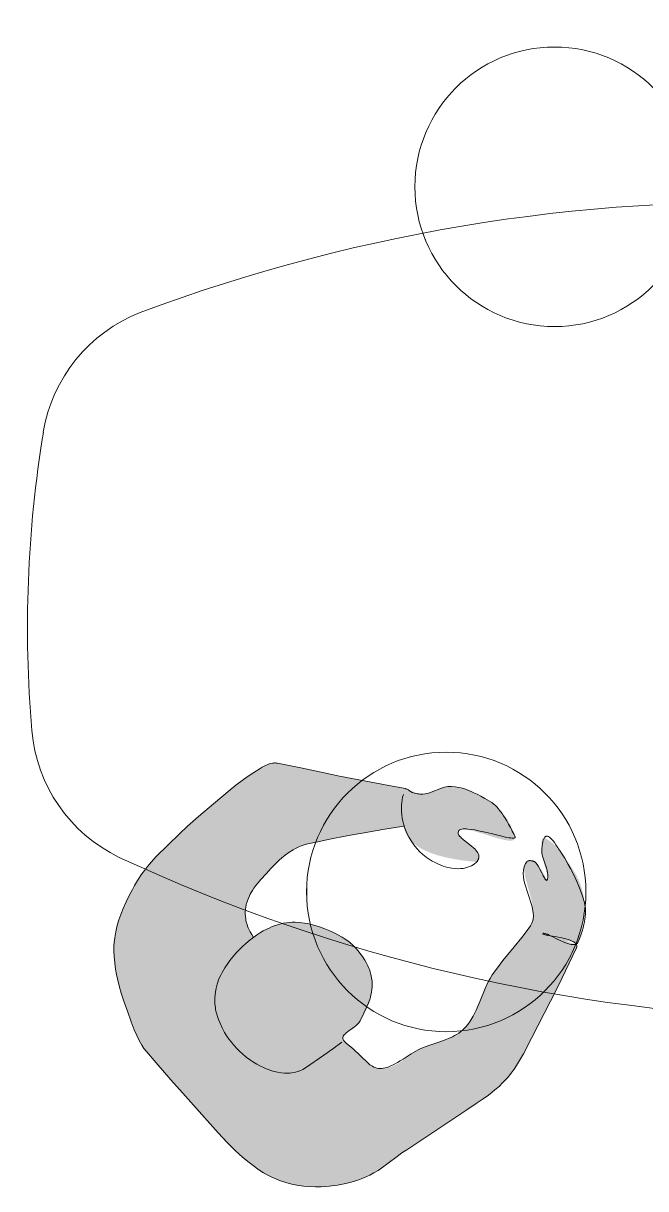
# Model space of a CAD drawing. Header units: millimetres. Extents: x 17924 to 83548, y -4690 to 56252.
# Drawn here: x 79617 to 80420, y 38852 to 40353 of the extents above; entities that cross this region are included whole.
import ezdxf

# ---------------------------------------------------------------- set-up
doc = ezdxf.new("R2010")
doc.units = ezdxf.units.MM
doc.header["$MEASUREMENT"] = 0
for name, color, linetype, lineweight in [('FURN-FREE', 1, 'Continuous', 0), ('PRES-FILL', 7, 'Continuous', 0), ('PRES-PEOP', 42, 'Continuous', 0)]:
    doc.layers.add(name, color=color, linetype=linetype, lineweight=lineweight)

msp = doc.modelspace()

# ---------------------------------------------------------------- linework, layer by layer
at = {"layer": 'FURN-FREE', "extrusion": (0, 0, -1)}
for centre, radius, start, end in [((-79840.6, 39793.6), 200, 9.3111, 68.7542), ((-81179.6, 39574.1), 1556.8, 355.1154, 9.3111), ((-79827.7, 39458.6), 200, 295.6723, 355.1154)]:
    msp.add_arc(centre, radius, start, end, dxfattribs=at)

# ---------------------------------------------------------------- wipeouts: each hides what was drawn before it
at = {"lineweight": 0}
for points in [[(80326.4, 40316.2), (80291.5, 40317.5), (80292.8, 40352.5), (80327.8, 40351.2)], [(80139.2, 40075.9), (80155.5, 40044.9), (80124.6, 40028.6), (80108.2, 40059.6)], [(80186.9, 39408), (80151.9, 39409.3), (80153.2, 39444.3), (80188.2, 39442.9)], [(79999.6, 39167.7), (80015.9, 39136.7), (79985, 39120.4), (79968.7, 39151.3)], [(80301.3, 39125.7), (80320, 39155.3), (80349.6, 39136.6), (80331, 39107)]]:
    msp.add_wipeout(points, dxfattribs=at).dxf.layer = 'FURN-FREE'

# ---------------------------------------------------------------- next in the draw order: wipeouts: each hides what was drawn before it
for points in [[(80122.3, 40148.9), (80122.2, 40137.6), (80122.9, 40126.3), (80124.2, 40115.1), (80126.2, 40104), (80129, 40093), (80132.4, 40082.2), (80136.5, 40071.7), (80141.2, 40061.4), (80146.6, 40051.5), (80152.6, 40041.9), (80159.2, 40032.7), (80166.3, 40023.9), (80174, 40015.6), (80182.2, 40007.8), (80190.8, 40000.6), (80199.9, 39993.9), (80209.4, 39987.7), (80219.3, 39982.2), (80229.5, 39977.3), (80240, 39973.1), (80250.7, 39969.5), (80261.7, 39966.6), (80272.7, 39964.4), (80284, 39962.9), (80295.2, 39962.1), (80306.5, 39962), (80317.8, 39962.7), (80329.1, 39964), (80340.2, 39966.1), (80351.2, 39968.8), (80361.9, 39972.2), (80372.5, 39976.3), (80382.7, 39981), (80392.7, 39986.4), (80402.3, 39992.4), (80411.5, 39999), (80420.2, 40006.1), (80428.5, 40013.8), (80436.3, 40022), (80443.6, 40030.6), (80450.3, 40039.7), (80456.5, 40049.3), (80462, 40059.1), (80466.9, 40069.3), (80471.1, 40079.8), (80474.7, 40090.5), (80477.6, 40101.5), (80479.8, 40112.6), (80481.3, 40123.8), (80482.1, 40135), (80482.1, 40146.4), (80481.5, 40157.6), (80480.2, 40168.9), (80478.1, 40180), (80475.4, 40191), (80472, 40201.7), (80467.9, 40212.3), (80463.2, 40222.6), (80457.8, 40232.5), (80451.8, 40242.1), (80445.2, 40251.3), (80438.1, 40260.1), (80430.4, 40268.4), (80422.2, 40276.2), (80413.5, 40283.4), (80404.4, 40290.1), (80394.9, 40296.3), (80385.1, 40301.8), (80374.9, 40306.7), (80364.4, 40310.9), (80353.7, 40314.5), (80342.7, 40317.4), (80331.6, 40319.6), (80320.4, 40321.1), (80309.1, 40321.9), (80297.8, 40321.9), (80286.5, 40321.3), (80275.3, 40320), (80264.2, 40317.9), (80253.2, 40315.2), (80242.4, 40311.8), (80231.9, 40307.7), (80221.6, 40303), (80211.7, 40297.6), (80202.1, 40291.6), (80192.9, 40285), (80184.1, 40277.9), (80175.8, 40270.2), (80168, 40262), (80160.8, 40253.3), (80154, 40244.2), (80147.9, 40234.7), (80142.4, 40224.9), (80137.5, 40214.7), (80133.3, 40204.2), (80129.7, 40193.5), (80126.8, 40182.5), (80124.6, 40171.4)], [(79982.7, 39240.7), (79982.7, 39229.4), (79983.3, 39218.1), (79984.6, 39206.9), (79986.7, 39195.8), (79989.4, 39184.8), (79992.8, 39174), (79996.9, 39163.5), (80001.6, 39153.2), (80007, 39143.3), (80013, 39133.7), (80019.6, 39124.5), (80026.7, 39115.7), (80034.4, 39107.4), (80042.6, 39099.6), (80051.3, 39092.3), (80060.4, 39085.6), (80069.9, 39079.5), (80079.7, 39074), (80089.9, 39069.1), (80100.4, 39064.8), (80111.1, 39061.3), (80122.1, 39058.4), (80133.2, 39056.2), (80144.4, 39054.7), (80155.7, 39053.9), (80167, 39053.8), (80178.3, 39054.4), (80189.5, 39055.8), (80200.6, 39057.8), (80211.6, 39060.6), (80222.4, 39064), (80232.9, 39068.1), (80243.2, 39072.8), (80253.1, 39078.2), (80262.7, 39084.2), (80271.9, 39090.7), (80280.7, 39097.9), (80289, 39105.6), (80296.8, 39113.8), (80304, 39122.4), (80310.7, 39131.5), (80316.9, 39141), (80322.4, 39150.9), (80327.3, 39161.1), (80331.5, 39171.6), (80335.1, 39182.3), (80338, 39193.2), (80340.2, 39204.3), (80341.7, 39215.5), (80342.5, 39226.8), (80342.6, 39238.1), (80341.9, 39249.4), (80340.6, 39260.6), (80338.6, 39271.8), (80335.8, 39282.7), (80332.4, 39293.5), (80328.3, 39304.1), (80323.6, 39314.3), (80318.2, 39324.3), (80312.2, 39333.9), (80305.6, 39343.1), (80298.5, 39351.8), (80290.8, 39360.1), (80282.6, 39367.9), (80274, 39375.2), (80264.9, 39381.9), (80255.4, 39388), (80245.5, 39393.6), (80235.3, 39398.4), (80224.8, 39402.7), (80214.1, 39406.2), (80203.1, 39409.1), (80192, 39411.3), (80180.8, 39412.8), (80169.6, 39413.6), (80158.3, 39413.7), (80147, 39413.1), (80135.7, 39411.7), (80124.6, 39409.7), (80113.6, 39407), (80102.9, 39403.6), (80092.3, 39399.5), (80082, 39394.7), (80072.1, 39389.4), (80062.5, 39383.4), (80053.3, 39376.8), (80044.5, 39369.6), (80036.3, 39362), (80028.5, 39353.8), (80021.2, 39345.1), (80014.5, 39336), (80008.3, 39326.5), (80002.8, 39316.6), (79997.9, 39306.4), (79993.7, 39296), (79990.1, 39285.2), (79987.2, 39274.3), (79985, 39263.2)]]:
    msp.add_wipeout(points, dxfattribs=at).dxf.layer = 'FURN-FREE'

# ---------------------------------------------------------------- next in the draw order: hatches: boundary and pattern name
at = {"layer": 'PRES-FILL'}
h = msp.add_hatch(color=256, dxfattribs=at)
edge = h.paths.add_edge_path(flags=16)
edge.add_spline(control_points=[(80329.6, 39167), (80327.2, 39169.1), (80322.1, 39170.2), (80316.3, 39171.1)], knot_values=[0, 0, 0, 0, 1, 1, 1, 1], degree=3, periodic=0)
edge.add_spline(control_points=[(80316.3, 39171.1), (80303.9, 39177.3), (80288.9, 39187.4), (80287.4, 39180.3), (80286, 39173.4), (80303.1, 39173), (80316.3, 39171.1)], knot_values=[0, 0, 0, 0, 0.509531, 0.509531, 0.509531, 1, 1, 1, 1], degree=3, periodic=0)
edge.add_spline(control_points=[(80316.3, 39171.1), (80321.6, 39168.4), (80326.5, 39166.5), (80329.6, 39167)], knot_values=[0, 0, 0, 0, 1, 1, 1, 1], degree=3, periodic=0)
edge.add_spline(control_points=[(80329.6, 39167), (80331, 39165.7), (80331.5, 39164), (80330.4, 39161.8), (80322.3, 39144.2), (80314, 39126.4), (80305.2, 39108.9), (80294.4, 39087.7), (80283.7, 39066.5), (80272.7, 39045.3), (80262.1, 39025.1), (80251.9, 39004.3), (80235.7, 38988.2), (80221.9, 38974.4), (80205.4, 38963.9), (80189.3, 38953.1), (80163.5, 38935.8), (80137.3, 38919.1), (80111.6, 38901.8), (80099, 38893.4), (80087.2, 38883.7), (80074.7, 38875.1), (80059.4, 38864.6), (80042.1, 38858.6), (80022.3, 38856.2), (79985.6, 38851.6), (79949.7, 38855.6), (79921.1, 38876), (79901.4, 38890), (79884.6, 38906.1), (79868.8, 38923.6), (79854.7, 38939.2), (79840.6, 38954.9), (79826.5, 38970.6), (79809.6, 38989.6), (79792.6, 39008.7), (79776.2, 39028.1), (79763.8, 39042.8), (79758.5, 39062), (79751.6, 39080.4), (79743, 39103.4), (79736, 39125.5), (79734.5, 39150.9), (79733, 39176), (79739.3, 39198.6), (79750, 39221.1), (79760.3, 39242.8), (79772.3, 39262.2), (79788.4, 39278.8), (79812, 39303.1), (79836.9, 39325.5), (79862.5, 39347.3), (79881.6, 39363.6), (79901.7, 39379), (79922.8, 39392.8), (79929.3, 39397.1), (79937.1, 39400.8), (79945, 39399.6), (79972.7, 39395.3), (79998.4, 39388.1), (80025.1, 39382.8), (80053.3, 39377.3), (80081.8, 39372.7), (80110, 39366.8), (80113.4, 39366.1), (80115.9, 39363.1), (80119.2, 39361.9), (80122.6, 39360.6), (80126.2, 39360.1), (80129.8, 39359.9), (80143.4, 39359.1), (80154.8, 39370.9), (80169.2, 39369.7), (80187.9, 39368.2), (80204.3, 39359.5), (80218.3, 39350.8), (80233.2, 39341.6), (80246.2, 39322.2), (80251.1, 39305.9), (80257.7, 39284.4), (80177.2, 39327.7), (80177.9, 39310.4), (80178.4, 39300.5), (80205.9, 39291.2), (80204.7, 39278.3), (80204.5, 39276.2), (80203.9, 39272.1), (80201.7, 39272.3), (80172, 39275.1), (80135.4, 39281), (80117.2, 39299.4), (80112.4, 39304.3), (80109.2, 39310.9), (80107.4, 39318.5)], knot_values=[0, 0, 0, 0, 0.004098, 0.004098, 0.004098, 0.036354, 0.036354, 0.036354, 0.07573, 0.07573, 0.07573, 0.113201, 0.113201, 0.113201, 0.145266, 0.145266, 0.145266, 0.196552, 0.196552, 0.196552, 0.221625, 0.221625, 0.221625, 0.252365, 0.252365, 0.252365, 0.309173, 0.309173, 0.309173, 0.348127, 0.348127, 0.348127, 0.382965, 0.382965, 0.382965, 0.425054, 0.425054, 0.425054, 0.456865, 0.456865, 0.456865, 0.496842, 0.496842, 0.496842, 0.536467, 0.536467, 0.536467, 0.574696, 0.574696, 0.574696, 0.630228, 0.630228, 0.630228, 0.671879, 0.671879, 0.671879, 0.684675, 0.684675, 0.684675, 0.729775, 0.729775, 0.729775, 0.777357, 0.777357, 0.777357, 0.783126, 0.783126, 0.783126, 0.789055, 0.789055, 0.789055, 0.811446, 0.811446, 0.811446, 0.840448, 0.840448, 0.840448, 0.871083, 0.871083, 0.871083, 0.911485, 0.911485, 0.911485, 0.934486, 0.934486, 0.934486, 0.938181, 0.938181, 0.938181, 0.987094, 0.987094, 0.987094, 1, 1, 1, 1], degree=3, periodic=0)
edge.add_line((80107.4, 39318.5), (80054.1, 39309.4))
edge.add_spline(control_points=[(80054.1, 39309.4), (80030.7, 39305.4), (80007.4, 39300.8), (79984.2, 39295.6), (79959.5, 39290.1), (79940.6, 39268.9), (79923.8, 39250), (79914.6, 39239.7), (79906.4, 39229.4), (79904.1, 39213.9), (79902.3, 39201.9), (79904.5, 39191.7), (79909.9, 39182.6)], knot_values=[0, 0, 0, 0, 0.324205, 0.324205, 0.324205, 0.66843, 0.66843, 0.66843, 0.855113, 0.855113, 0.855113, 1, 1, 1, 1], degree=3, periodic=0)
edge.add_line((79909.9, 39182.6), (79914.3, 39175.3))
edge.add_spline(control_points=[(79914.3, 39175.3), (79925.4, 39183.5), (79937.2, 39190.8), (79952.5, 39193.4), (79972.1, 39196.8), (79987.2, 39193.5), (80006, 39186.3), (80025.2, 39178.9), (80040.3, 39168.5), (80051.4, 39155), (80061.4, 39143), (80067.4, 39128.1), (80066.9, 39108.2), (80066.4, 39090.8), (80058.2, 39080.3), (80051.6, 39067.8), (80046.6, 39058.3), (80026.2, 39053), (80030, 39043), (80032, 39037.9), (80038.1, 39035.3), (80042.5, 39031.8), (80053.5, 39022.9), (80059.9, 39007.5), (80076.4, 39006.3), (80099.4, 39004.8), (80111.7, 39024.1), (80129.7, 39032), (80145.7, 39039.1), (80164.7, 39042.6), (80178.8, 39052.1), (80201.6, 39067.5), (80206.2, 39103.5), (80221.9, 39126.9), (80236.5, 39148.7), (80256.7, 39169), (80271.2, 39190.3), (80286, 39212.1), (80253, 39260.5), (80266.3, 39272.6), (80267.7, 39273.9), (80272.8, 39274), (80275.4, 39273.2), (80283.5, 39270.5), (80291.9, 39246.8), (80293, 39250.4), (80294.6, 39255.2), (80285.7, 39276.1), (80285.8, 39288.4), (80285.8, 39293.3), (80283.9, 39305.9), (80289.1, 39303.5), (80298.4, 39299.1), (80304.7, 39292.3), (80310.2, 39284.9), (80324, 39266.2), (80338.6, 39248), (80340.6, 39220.3), (80342, 39200.4), (80337.3, 39183.3), (80332.7, 39169.6), (80332.2, 39168), (80331.1, 39167.2), (80329.6, 39167)], knot_values=[0, 0, 0, 0, 0.044568, 0.044568, 0.044568, 0.101682, 0.101682, 0.101682, 0.159954, 0.159954, 0.159954, 0.212108, 0.212108, 0.212108, 0.25772, 0.25772, 0.25772, 0.292514, 0.292514, 0.292514, 0.310285, 0.310285, 0.310285, 0.355053, 0.355053, 0.355053, 0.417583, 0.417583, 0.417583, 0.47369, 0.47369, 0.47369, 0.564976, 0.564976, 0.564976, 0.649839, 0.649839, 0.649839, 0.736981, 0.736981, 0.736981, 0.746599, 0.746599, 0.746599, 0.777051, 0.777051, 0.777051, 0.817948, 0.817948, 0.817948, 0.83422, 0.83422, 0.83422, 0.863911, 0.863911, 0.863911, 0.939425, 0.939425, 0.939425, 0.993629, 0.993629, 0.993629, 1, 1, 1, 1], degree=3, periodic=0)

# ---------------------------------------------------------------- next in the draw order: linework, layer by layer
at = {"layer": 'FURN-FREE', "lineweight": 0}
for centre in [(80302.2, 40142), (80162.6, 39233.8)]:
    msp.add_circle(centre, 180, dxfattribs=at)
at = {"layer": 'FURN-FREE', "extrusion": (0, 0, -1)}
for centre, start, end in [((-80553.5, 37881.7), 69.4801, 92.9392), ((-80686, 41309.8), 271.4874, 294.9465)]:
    msp.add_arc(centre, 2240.5, start, end, dxfattribs=at)
at = {"layer": 'PRES-PEOP', "flags": 128}
for points in [[(80107.4, 39359.3), (80106.4, 39355.7), (80105.7, 39352.3), (80105.2, 39349.1), (80104.9, 39346), (80104.8, 39343.2), (80104.8, 39337.7), (80105.3, 39332.9), (80105.9, 39328.6), (80106.7, 39324.9), (80107.5, 39321.6), (80109.3, 39316), (80110.9, 39311.8), (80112.3, 39308.6), (80114.6, 39304), (80117.2, 39299.4), (80120.7, 39294.3), (80124.5, 39289.6), (80128.5, 39285.5), (80132.6, 39281.9), (80136.7, 39278.7), (80140.7, 39276), (80144.5, 39273.6), (80148.3, 39271.6), (80151.8, 39269.8), (80158.6, 39267.1), (80164.6, 39265.3), (80169.9, 39264.3), (80174.4, 39263.8), (80178.2, 39263.6), (80181.6, 39263.8), (80184.4, 39264.1), (80189.2, 39265.1), (80192.6, 39266.4), (80195.1, 39267.5), (80198.5, 39269.7), (80201.7, 39272.3), (80202, 39272.6), (80202.3, 39272.9), (80202.5, 39273.2), (80202.7, 39273.5), (80203.1, 39274.1), (80203.4, 39274.6), (80203.6, 39275.1), (80203.8, 39275.5), (80204.1, 39276.2), (80204.3, 39276.8), (80204.4, 39277.2), (80204.5, 39277.8), (80204.7, 39278.3), (80204.8, 39279.4), (80204.8, 39280.4), (80204.6, 39281.4), (80204.3, 39282.4), (80203.9, 39283.3), (80203.4, 39284.2), (80202.2, 39286), (80200.8, 39287.6), (80199.3, 39289.2), (80197.8, 39290.6), (80194.6, 39293.2), (80188.7, 39297.8), (80186.6, 39299.5), (80184.8, 39300.9), (80183.4, 39302.1), (80182.2, 39303.2), (80181.3, 39304.2), (80179.9, 39305.8), (80179, 39306.9), (80178.5, 39307.8), (80178.1, 39309.1), (80178, 39309.7), (80177.9, 39310.4), (80178.2, 39311.8), (80178.9, 39312.8), (80180, 39313.6), (80181.3, 39314.2), (80182.8, 39314.6), (80184.6, 39314.9), (80186.5, 39314.9), (80188.5, 39314.9), (80190.6, 39314.8), (80195, 39314.3), (80199.6, 39313.6), (80204, 39312.7), (80212.8, 39310.7), (80220.6, 39308.9), (80227.3, 39307.2), (80232.8, 39305.9), (80237.2, 39304.8), (80240.8, 39304.1), (80243.6, 39303.6), (80245.7, 39303.3), (80247.4, 39303.1), (80248.6, 39303.1), (80249.6, 39303.1), (80250.8, 39303.4), (80251.4, 39303.8), (80251.6, 39304.1), (80251.6, 39304.9), (80251.1, 39305.9), (80250, 39307.8), (80248.8, 39309.9), (80247.7, 39312.1), (80246.5, 39314.4), (80245.3, 39316.6), (80243, 39321.1), (80240.7, 39325.2), (80238.5, 39328.8), (80236.5, 39332), (80234.6, 39334.8), (80231, 39339.5), (80228.2, 39342.8), (80225.9, 39345), (80224.1, 39346.7), (80221.3, 39348.9), (80218.3, 39350.8), (80212.3, 39354.3), (80207, 39357.2), (80202.3, 39359.6), (80198.3, 39361.6), (80194.7, 39363.2), (80191.6, 39364.5), (80186.1, 39366.5), (80181.9, 39367.7), (80178.8, 39368.4), (80174, 39369.2), (80169.2, 39369.7), (80166.8, 39369.7), (80164.5, 39369.5), (80162.3, 39369.1), (80160.3, 39368.6), (80156.5, 39367.4), (80143.1, 39362.3), (80139.8, 39361.2), (80137.3, 39360.6), (80135.4, 39360.2), (80132.6, 39359.9), (80131.2, 39359.8), (80129.8, 39359.9), (80128.5, 39359.9), (80127.3, 39360.1), (80126.3, 39360.2), (80125.4, 39360.3), (80123.9, 39360.6), (80122.7, 39360.8), (80121.8, 39361.1), (80120.5, 39361.5), (80119.2, 39361.9), (80118.6, 39362.2), (80118, 39362.4), (80117.5, 39362.7), (80116.6, 39363.3), (80115, 39364.3), (80113.8, 39365.1), (80112.9, 39365.7), (80112.2, 39366), (80111.7, 39366.3), (80110.8, 39366.6), (80110.4, 39366.7), (80110, 39366.8), (80088.8, 39371), (80056.9, 39376.9), (80025.1, 39382.8), (80005.1, 39387), (79975, 39393.6), (79960, 39396.7), (79945, 39399.6), (79943.6, 39399.8), (79942.2, 39399.9), (79941, 39399.9), (79939.8, 39399.8), (79938.7, 39399.7), (79936.7, 39399.3), (79934.9, 39398.8), (79933.4, 39398.2), (79932, 39397.7), (79929.7, 39396.7), (79927.9, 39395.8), (79925.3, 39394.4), (79922.8, 39392.8), (79914.4, 39387.5), (79907.3, 39382.8), (79901.4, 39378.6), (79891.4, 39371.1), (79884.1, 39365.3), (79873.3, 39356.4), (79862.5, 39347.3), (79843.3, 39330.8), (79829.3, 39318.3), (79818.9, 39308.7), (79803.6, 39294.1), (79788.4, 39278.8), (79782.5, 39272.4), (79777.7, 39266.7), (79773.7, 39261.5), (79770.4, 39256.9), (79764.8, 39248.6), (79760.9, 39242.1), (79758.1, 39237.1), (79754, 39229.3), (79750, 39221.1), (79746.1, 39212.3), (79743.1, 39204.7), (79740.8, 39197.9), (79739, 39192.1), (79737.7, 39186.9), (79736.7, 39182.4), (79735.3, 39174.5), (79734.6, 39168.6), (79734.3, 39164.1), (79734.2, 39157.5), (79734.5, 39150.9), (79735.4, 39142), (79736.5, 39134.3), (79737.7, 39127.6), (79739, 39121.7), (79741.6, 39111.3), (79743.8, 39103.6), (79747.5, 39092), (79751.6, 39080.4), (79756.7, 39066.4), (79760.5, 39056.1), (79763.7, 39048.7), (79766.3, 39043.2), (79768.5, 39039.3), (79770.2, 39036.4), (79773, 39032.2), (79776.2, 39028.1), (79788.6, 39013.5), (79807.5, 38992), (79826.5, 38970.6), (79847.6, 38947.1), (79868.8, 38923.6), (79874.7, 38917.1), (79879.9, 38911.6), (79889.3, 38902.2), (79896.5, 38895.4), (79902.2, 38890.4), (79906.7, 38886.7), (79913.7, 38881.3), (79921.1, 38876), (79926.9, 38872.2), (79932.5, 38869), (79937.8, 38866.3), (79943, 38864.1), (79947.8, 38862.2), (79957, 38859.2), (79965.2, 38857.2), (79972.4, 38855.8), (79978.7, 38854.9), (79984.3, 38854.4), (79993.9, 38854), (80001.2, 38854), (80011.8, 38854.8), (80022.3, 38856.2), (80028.9, 38857.4), (80034.9, 38858.7), (80040, 38860), (80044.5, 38861.3), (80048.5, 38862.5), (80055.3, 38865), (80060.3, 38867.2), (80064, 38868.9), (80069.4, 38871.9), (80074.7, 38875.1), (80079.5, 38878.4), (80087.7, 38884.3), (80099.5, 38893.2), (80105.5, 38897.6), (80111.6, 38901.8), (80150.4, 38927.5), (80189.3, 38953.1), (80201.3, 38961.2), (80210.3, 38967.4), (80216.9, 38972.1), (80221.8, 38975.9), (80225.4, 38978.8), (80230.6, 38983.4), (80235.7, 38988.2), (80238.7, 38991.3), (80241.4, 38994.3), (80246.1, 39000.2), (80250, 39005.4), (80253.2, 39010.2), (80258.4, 39018.8), (80262.1, 39025.3), (80272.7, 39045.3), (80289, 39077.1), (80305.2, 39108.9), (80311.7, 39122.1), (80321.2, 39142), (80330.4, 39161.8), (80330.9, 39163), (80331, 39164.2), (80330.8, 39165.3), (80330.4, 39166.2), (80329.8, 39167.1), (80329, 39167.9), (80328.1, 39168.7), (80327.1, 39169.4), (80325.9, 39170), (80324.8, 39170.6), (80322.2, 39171.7), (80319.6, 39172.6), (80316.9, 39173.3), (80311.6, 39174.6), (80306.9, 39175.6), (80302.8, 39176.3), (80299.4, 39176.9), (80296.6, 39177.4), (80294.4, 39177.7), (80292.6, 39178.1), (80291.2, 39178.3), (80290.1, 39178.6), (80289.3, 39178.8), (80288.7, 39179), (80287.9, 39179.3), (80287.4, 39179.5), (80287.2, 39179.7), (80287.2, 39180), (80287.4, 39180.3), (80287.9, 39180.5), (80288.5, 39180.5), (80289.2, 39180.4), (80290.1, 39180.3), (80291, 39180), (80292, 39179.6), (80293.1, 39179.2), (80295.4, 39178.1), (80297.7, 39177), (80300.1, 39175.9), (80304.9, 39173.5), (80309.3, 39171.4), (80313.1, 39169.7), (80316.4, 39168.4), (80319.2, 39167.4), (80321.6, 39166.7), (80323.5, 39166.3), (80325.1, 39166.1), (80326.4, 39166), (80327.5, 39166.1), (80328.4, 39166.2), (80329.8, 39166.6), (80330.7, 39167.1), (80331.4, 39167.6), (80332.1, 39168.5), (80332.7, 39169.6), (80333.9, 39172.4), (80335.9, 39178), (80337.6, 39183.1), (80339, 39187.7), (80340, 39191.9), (80340.8, 39195.5), (80341.3, 39198.7), (80341.7, 39201.6), (80342, 39206.4), (80342.1, 39210), (80341.9, 39212.7), (80341.4, 39216.6), (80340.6, 39220.3), (80338.1, 39228.5), (80335.6, 39235.6), (80333.2, 39241.9), (80330.9, 39247.3), (80326.5, 39256.8), (80322.9, 39263.8), (80319.9, 39269.1), (80315.3, 39277.1), (80310.2, 39284.9), (80309.7, 39285.8), (80308.5, 39287.5), (80307.4, 39289.2), (80306.3, 39291), (80304, 39294.3), (80302, 39297.3), (80300.2, 39299.6), (80299.4, 39300.6), (80298.6, 39301.5), (80297.9, 39302.2), (80296.6, 39303.5), (80295.5, 39304.4), (80294.6, 39305), (80293.8, 39305.4), (80293.1, 39305.6), (80292.5, 39305.7), (80292, 39305.7), (80291.6, 39305.7), (80290.9, 39305.4), (80290.4, 39305.1), (80290.1, 39304.8), (80289.5, 39304.2), (80289.1, 39303.5), (80288.6, 39302.5), (80288.2, 39301.7), (80287.9, 39300.9), (80287.3, 39299.3), (80287, 39298), (80286.7, 39296.8), (80286.5, 39295.8), (80286.2, 39293.9), (80286.1, 39292.5), (80285.9, 39290.5), (80285.8, 39288.4), (80285.8, 39286.1), (80286, 39283.8), (80286.3, 39281.7), (80286.8, 39279.8), (80287.9, 39276.1), (80290.1, 39269.7), (80291.7, 39264.8), (80292.7, 39261.2), (80293.2, 39258.5), (80293.5, 39256.5), (80293.5, 39255), (80293.4, 39252.7), (80293, 39250.4), (80292.8, 39249.7), (80292.6, 39249.1), (80292.3, 39248.8), (80292, 39248.7), (80291.7, 39248.6), (80291.4, 39248.8), (80291.1, 39249), (80290.8, 39249.3), (80290.4, 39249.7), (80290.1, 39250.2), (80289.8, 39250.7), (80289.1, 39251.8), (80288.4, 39253.1), (80287.7, 39254.4), (80287, 39255.8), (80285.7, 39258.4), (80283.3, 39263.3), (80282.3, 39265), (80281.5, 39266.5), (80280.7, 39267.7), (80280.1, 39268.8), (80279.5, 39269.6), (80278.5, 39270.9), (80277.7, 39271.7), (80277.1, 39272.2), (80276.2, 39272.8), (80275.8, 39273), (80275.4, 39273.2), (80274.9, 39273.3), (80274.4, 39273.4), (80273.9, 39273.6), (80273.4, 39273.7), (80272.5, 39273.9), (80271.6, 39274), (80270.8, 39274.1), (80270.1, 39274.1), (80269.6, 39274.1), (80269.1, 39274), (80268.6, 39273.9), (80268.3, 39273.9), (80268, 39273.8), (80267.5, 39273.6), (80267.1, 39273.4), (80266.9, 39273.2), (80266.6, 39272.9), (80266.3, 39272.6), (80264.8, 39270.4), (80263.7, 39268.3), (80262.9, 39266.1), (80262.4, 39264), (80262, 39261.8), (80261.8, 39257.5), (80262, 39253.4), (80262.7, 39249.4), (80263.6, 39245.5), (80272.9, 39216.2), (80273.8, 39212.6), (80274.3, 39209.5), (80274.7, 39206.9), (80274.9, 39202.4), (80274.6, 39199.2), (80274.1, 39196.9), (80272.9, 39193.5), (80272.1, 39191.9), (80271.2, 39190.3), (80265.4, 39182.3), (80260.1, 39175.3), (80250.3, 39163.3), (80235.5, 39145.3), (80228.5, 39136.2), (80221.9, 39126.9), (80219.1, 39122.4), (80216.7, 39118), (80212.7, 39109.3), (80206.2, 39093.4), (80201.2, 39081.6), (80199.2, 39077.3), (80197.3, 39073.6), (80193.6, 39067.5), (80190.4, 39063.2), (80187.9, 39060.1), (80183.6, 39055.9), (80181.3, 39053.9), (80178.8, 39052.1), (80175.9, 39050.2), (80173.2, 39048.7), (80170.6, 39047.3), (80165.6, 39045), (80161.2, 39043.2), (80153.2, 39040.4), (80141.3, 39036.4), (80135.4, 39034.4), (80129.7, 39032), (80126.3, 39030.4), (80123.2, 39028.8), (80117.2, 39025.3), (80106.9, 39018.6), (80103, 39016.2), (80099.6, 39014.1), (80096.7, 39012.4), (80094.1, 39011.1), (80089.6, 39009), (80086.3, 39007.8), (80083.8, 39007.1), (80081.9, 39006.7), (80079.1, 39006.4), (80076.4, 39006.3), (80075.2, 39006.4), (80073, 39006.8), (80071, 39007.5), (80069.2, 39008.3), (80067.4, 39009.2), (80065.8, 39010.2), (80064.3, 39011.3), (80061.6, 39013.5), (80042.5, 39031.8), (80035.7, 39037.3), (80034.1, 39038.7), (80032.9, 39039.8), (80032.1, 39040.6), (80031, 39041.8), (80030.5, 39042.4), (80030, 39043), (80029.6, 39043.7), (80029.3, 39044.4), (80029.1, 39045.1), (80029.1, 39045.7), (80029.2, 39046.3), (80029.3, 39046.9), (80029.6, 39047.5), (80029.9, 39048.1), (80030.7, 39049.2), (80031.6, 39050.2), (80032.6, 39051.2), (80033.7, 39052.2), (80034.8, 39053), (80037.1, 39054.7), (80041.3, 39057.7), (80044.5, 39060.1), (80046.7, 39061.9), (80048.2, 39063.4), (80049.2, 39064.4), (80049.9, 39065.3), (80050.9, 39066.5), (80051.6, 39067.8), (80056.5, 39077.7), (80060, 39085.3), (80062.4, 39091), (80063.9, 39095.3), (80064.9, 39098.5), (80065.6, 39100.9), (80066.3, 39104.6), (80066.9, 39108.2), (80067.1, 39111.1), (80067.2, 39113.8), (80067.1, 39116.4), (80067, 39118.8), (80066.4, 39123.3), (80065.5, 39127.3), (80064.5, 39130.8), (80063.5, 39133.8), (80062.4, 39136.5), (80061.4, 39138.8), (80059.3, 39142.9), (80057.6, 39146), (80054.7, 39150.5), (80051.4, 39155), (80048.9, 39158.1), (80046.5, 39160.8), (80044.3, 39163.2), (80042.2, 39165.3), (80038.1, 39168.9), (80034.4, 39171.7), (80031.2, 39173.9), (80028.3, 39175.7), (80023, 39178.6), (80018.9, 39180.7), (80012.6, 39183.5), (80006, 39186.3), (79999.4, 39188.8), (79993.6, 39190.6), (79988.4, 39192), (79983.8, 39193), (79979.8, 39193.7), (79976.4, 39194.2), (79973.3, 39194.5), (79968, 39194.8), (79964.1, 39194.8), (79961.1, 39194.6), (79956.8, 39194.2), (79952.5, 39193.4), (79949.9, 39192.9), (79945.1, 39191.5), (79940.9, 39190.1), (79937.3, 39188.7), (79934.2, 39187.3), (79931.5, 39186), (79926.8, 39183.5), (79923.4, 39181.4), (79918.2, 39178), (79913, 39174.3), (79909.9, 39171.9), (79904.3, 39167.2), (79899.7, 39163.1), (79895.9, 39159.4), (79892.7, 39156.1), (79887.5, 39150), (79883.8, 39145.3), (79881.1, 39141.7), (79877.3, 39135.9), (79873.6, 39129.9), (79871.9, 39126.7), (79870.4, 39123.5), (79869.1, 39120.5), (79868.1, 39117.7), (79867.2, 39115), (79865.9, 39109.8), (79865.1, 39105.2), (79864.6, 39101.1), (79864.4, 39097.6), (79864.3, 39094.5), (79864.5, 39089.1), (79865, 39085.1), (79865.4, 39082.1), (79866.4, 39077.7), (79867.6, 39073.5), (79869.1, 39069.4), (79870.6, 39065.6), (79873.7, 39058.7), (79876.9, 39052.9), (79880, 39047.9), (79882.9, 39043.7), (79885.7, 39040.1), (79888.3, 39037), (79893.1, 39031.8), (79897, 39028), (79900, 39025.2), (79904.9, 39021.1), (79910.1, 39017.2), (79914.3, 39014.4), (79918.3, 39011.9), (79922.3, 39009.8), (79926, 39007.9), (79929.5, 39006.4), (79932.9, 39005), (79939.3, 39003), (79944.9, 39001.6), (79949.8, 39000.8), (79954, 39000.4), (79957.6, 39000.4), (79960.8, 39000.5), (79963.5, 39000.8), (79968.2, 39001.6), (79971.5, 39002.6), (79974, 39003.5), (79977.6, 39005.1), (79981, 39007.2), (80004.7, 39023.6), (80016.5, 39031.9), (80028.2, 39040.4)], [(80107.4, 39318.5), (80080.8, 39314), (80054.1, 39309.4), (80036.6, 39306.3), (80010.4, 39301.3), (79997.3, 39298.5), (79984.2, 39295.6), (79979.6, 39294.4), (79975.5, 39293), (79971.8, 39291.4), (79968.4, 39289.8), (79965.3, 39288.1), (79959.6, 39284.5), (79954.8, 39281), (79950.8, 39277.7), (79947.3, 39274.6), (79941.3, 39268.9), (79936.9, 39264.4), (79930.3, 39257.3), (79923.8, 39250), (79920.2, 39245.7), (79917.2, 39242), (79914.8, 39238.6), (79912.9, 39235.7), (79911.3, 39233.1), (79910, 39230.8), (79908, 39226.7), (79906.7, 39223.6), (79905.9, 39221.2), (79904.9, 39217.6), (79904.1, 39213.9), (79903.9, 39212), (79903.7, 39210.2), (79903.6, 39208.4), (79903.6, 39205.1), (79903.8, 39202.2), (79904.1, 39199.6), (79904.5, 39197.3), (79904.9, 39195.4), (79905.8, 39192), (79906.6, 39189.5), (79907.3, 39187.7), (79908.6, 39185.1), (79909.9, 39182.6), (79912.1, 39178.9), (79914.3, 39175.3)]]:
    msp.add_lwpolyline(points, dxfattribs=at)

doc.saveas('drawing.dxf')
